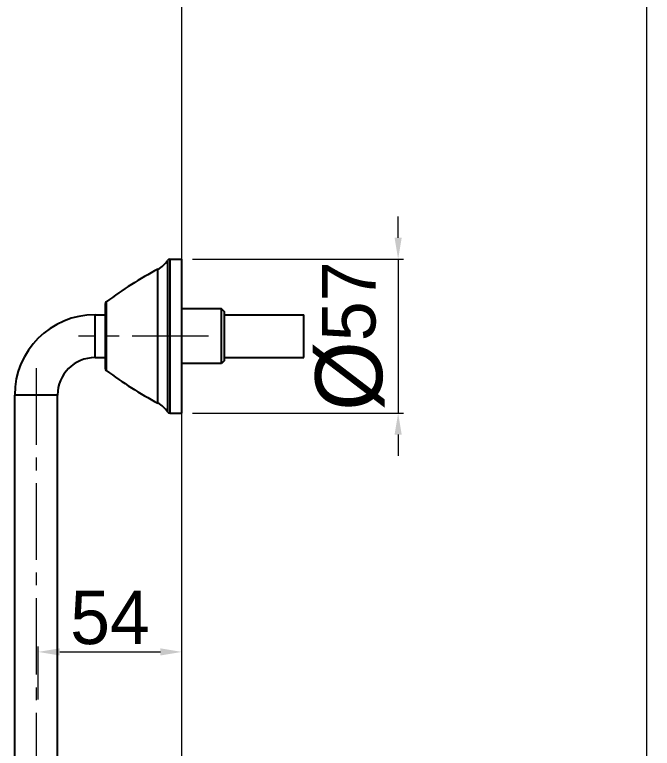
# Model space of a CAD drawing. Extents: x 0 to 3160, y 0 to 2315.
# Drawn here: x 2130.1 to 2368.2, y 883.8 to 1157.5 of the extents above; entities that cross this region are included whole.
import ezdxf

# ---------------------------------------------------------------- set-up
doc = ezdxf.new("R2010")
doc.units = 0
doc.header["$LTSCALE"] = 3
doc.header["$MEASUREMENT"] = 0
doc.header["$PDMODE"] = 3
doc.header["$PDSIZE"] = -10
doc.linetypes.add('CENTER2', pattern=[28.575, 19.05, -3.175, 3.175, -3.175])
doc.layers.get('0').update_dxf_attribs({"linetype": 'CONTINUOUS'})
doc.layers.get('DEFPOINTS').update_dxf_attribs({"linetype": 'CONTINUOUS'})
doc.layers.add('Cneter', color=1, linetype='CENTER2', lineweight=13)
doc.layers.add('치수선', color=7, linetype='CONTINUOUS', lineweight=20)
doc.styles.add('Daelim Dimension', font='')
doc.styles.get('Daelim Dimension').set_extended_font_data('나눔고딕')
doc.dimstyles.new('DEFAULT', dxfattribs={"dimscale": 2, "dimtxt": 2, "dimasz": 2, "dimexe": 0, "dimexo": 2, "dimgap": 1, "dimtad": 1, "dimdec": 1, "dimzin": 9, "dimdsep": 46, "dimtxsty": 'Daelim Dimension', "dimcen": 0.5, "dimclrd": 252, "dimclre": 252, "dimclrt": 3, "dimadec": 1, "dimazin": 0, "dimtfac": 1, "dimtdec": 1, "dimtix": 1, "dimtmove": 0, "dimatfit": 3, "dimfxl": 1, "dimtolj": 1, "dimtzin": 1, "dimlwd": 9, "dimlwe": 9, "dimarcsym": 0})

# ---------------------------------------------------------------- blocks, each defined once
blk = doc.blocks.new('*D0')
at = {"color": 5, "lineweight": 9, "ltscale": 0.5, "transparency": 16777216}
for p, q in [((2138.88, 902.04), (2138.88, 921.75)), ((2192.48, 902.04), (2192.48, 921.75)), ((2146.88, 919.75), (2184.48, 919.75))]:
    blk.add_line(p, q, dxfattribs=at)
at = {"color": 5, "ltscale": 0.5, "transparency": 16777216}
for points in [[(2146.88, 921.08), (2146.88, 918.41), (2138.88, 919.75)], [(2184.48, 921.08), (2184.48, 918.41), (2192.48, 919.75)]]:
    blk.add_solid(points, dxfattribs=at)
at = {"layer": 'DEFPOINTS', "color": 0, "ltscale": 0.5, "transparency": 16777216}
for p in [(2192.48, 919.75), (2138.88, 898.04), (2192.48, 898.04)]:
    blk.add_point(p, dxfattribs=at)
at = {"color": 7, "ltscale": 0.5, "transparency": 16777216, "insert": (2165.68, 932.52), "char_height": 20, "attachment_point": 5, "style": 'Daelim Dimension'}
blk.add_mtext('\\A1;54', dxfattribs=at)
blk = doc.blocks.new('*D1')
at = {"color": 5, "lineweight": 9, "ltscale": 0.5, "transparency": 16777216}
for p, q in [((2217.52, 1685.19), (2368.18, 1685.19)), ((2366.18, 774.47), (2366.18, 1677.19)), ((2215.98, 766.47), (2368.18, 766.47))]:
    blk.add_line(p, q, dxfattribs=at)
at = {"color": 5, "ltscale": 0.5, "transparency": 16777216}
for points in [[(2364.84, 1677.19), (2367.51, 1677.19), (2366.18, 1685.19)], [(2364.84, 774.47), (2367.51, 774.47), (2366.18, 766.47)]]:
    blk.add_solid(points, dxfattribs=at)
at = {"layer": 'DEFPOINTS', "color": 0, "ltscale": 0.5, "transparency": 16777216}
for p in [(2213.52, 1685.19), (2366.18, 1685.19), (2211.98, 766.47)]:
    blk.add_point(p, dxfattribs=at)
at = {"color": 7, "ltscale": 0.5, "transparency": 16777216, "insert": (2353.36, 1225.83), "char_height": 20, "attachment_point": 5, "rotation": 90, "style": 'Daelim Dimension'}
blk.add_mtext('\\A1;1000', dxfattribs=at)
blk = doc.blocks.new('*D36')
at = {"color": 5, "lineweight": 9, "ltscale": 0.5, "transparency": 16777216}
for p, q in [((2273.26, 1074.27), (2273.26, 1082.27)), ((2196.48, 1066.27), (2275.26, 1066.27)), ((2273.26, 1066.27), (2273.26, 1008.87)), ((2196.48, 1008.87), (2275.26, 1008.87)), ((2273.26, 1000.87), (2273.26, 992.87))]:
    blk.add_line(p, q, dxfattribs=at)
at = {"color": 5, "ltscale": 0.5, "transparency": 16777216}
for points in [[(2271.93, 1074.27), (2274.59, 1074.27), (2273.26, 1066.27)], [(2271.93, 1000.87), (2274.59, 1000.87), (2273.26, 1008.87)]]:
    blk.add_solid(points, dxfattribs=at)
at = {"layer": 'DEFPOINTS', "color": 0, "ltscale": 0.5, "transparency": 16777216}
for p in [(2192.48, 1066.27), (2192.48, 1008.87), (2273.26, 1008.87)]:
    blk.add_point(p, dxfattribs=at)
at = {"color": 7, "ltscale": 0.5, "transparency": 16777216, "insert": (2255.29, 1037.57), "char_height": 20, "attachment_point": 5, "rotation": 90, "style": 'Daelim Dimension'}
blk.add_mtext('\\A1;{\\H1.25x;\\C256;Ø}57', dxfattribs=at)

msp = doc.modelspace()

# ---------------------------------------------------------------- linework, layer by layer
at = {"color": 7, "linetype": 'Continuous'}
for p, q in [((2187.2, 1065.82), (2187.2, 1009.31)), ((2188.03, 1066.27), (2188.03, 1008.87)), ((2188.03, 1066.27), (2192.48, 1066.27)), ((2192.48, 1008.87), (2192.48, 1066.27)), ((2183.58, 1012.57), (2183.58, 1062.57)), ((2163.88, 1049.56), (2163.88, 1025.57)), ((2164.28, 1050.37), (2164.28, 1024.76)), ((2207.28, 1047.82), (2192.48, 1047.82)), ((2207.28, 1027.32), (2207.28, 1047.82)), ((2208.48, 1046.62), (2207.28, 1047.82)), ((2208.28, 1046.82), (2208.28, 1028.32)), ((2208.48, 1028.52), (2208.48, 1046.62)), ((2160.08, 1029.57), (2160.08, 1045.57)), ((2160.08, 1045.57), (2163.88, 1045.57)), ((2208.48, 1045.57), (2238.08, 1045.57)), ((2238.08, 1029.57), (2238.08, 1045.57)), ((2160.08, 1029.57), (2163.88, 1029.57)), ((2208.48, 1029.57), (2238.08, 1029.57)), ((2207.28, 1027.32), (2192.48, 1027.32)), ((2208.48, 1028.52), (2207.28, 1027.32)), ((2130.08, 839.07), (2130.08, 1015.57)), ((2146.08, 1015.57), (2130.08, 1015.57)), ((2146.08, 839.07), (2146.08, 1015.57)), ((2188.03, 1008.87), (2192.48, 1008.87))]:
    msp.add_line(p, q, dxfattribs=at)
for centre, radius, start, end in [((2178.89, 1071.4), 10, 297.9307, 326.1003), ((2188.03, 1065.27), 1, 90, 146.1003), ((2253.84, 930.04), 150, 117.9307, 126.6604), ((2164.88, 1049.56), 1, 126.6604, 180), ((2160.08, 1015.57), 30, 90, 180), ((2160.08, 1015.57), 14, 90, 180), ((2164.88, 1025.57), 1, 180, 233.3396), ((2253.84, 1145.09), 150, 233.3396, 242.0693), ((2178.89, 1003.73), 10, 33.8997, 62.0693), ((2188.03, 1009.87), 1, 213.8997, 270)]:
    msp.add_arc(centre, radius, start, end, dxfattribs=at)
at = {"layer": 'Cneter', "lineweight": 5, "ltscale": 0.5}
for p, q in [((2202.48, 1037.57), (2153.88, 1037.57)), ((2138.08, 1025.57), (2138.08, 797.57))]:
    msp.add_line(p, q, dxfattribs=at)
at = {"layer": '치수선'}
msp.add_line((2192.48, 610.03), (2192.48, 1776.7), dxfattribs=at)

# ---------------------------------------------------------------- dimensions: what is measured, and where the dimension line sits
at = {"color": 5, "ltscale": 0.5}
for base, p1, p2, text, picture, middle in [((2366.18, 1685.19), (2211.98, 766.47), (2213.52, 1685.19), '1000', '*D1', (2353.36, 1225.83)), ((2273.26, 1008.87), (2192.48, 1066.27), (2192.48, 1008.87), '{\\H1.25x;\\C256;Ø}<>', '*D36', (2255.29, 1037.57))]:
    dim = msp.add_linear_dim(base=base, p1=p1, p2=p2, angle=90, text=text, dimstyle='DEFAULT', override={"dimtxt": 10, "dimasz": 4, "dimexe": 1, "dimdec": 0, "dimclrd": 5, "dimclre": 5, "dimclrt": 7}, dxfattribs=at)
    dim.commit()
    dim.dimension.update_dxf_attribs({"geometry": picture, "text_midpoint": middle})
dim = msp.add_linear_dim(base=(2192.48, 919.75), p1=(2138.88, 898.04), p2=(2192.48, 898.04), text='54', dimstyle='DEFAULT', override={"dimtxt": 10, "dimasz": 4, "dimexe": 1, "dimdec": 0, "dimclrd": 5, "dimclre": 5, "dimclrt": 7}, dxfattribs=at)
dim.commit()
dim.dimension.update_dxf_attribs({"geometry": '*D0', "text_midpoint": (2165.68, 932.52)})

doc.saveas('drawing.dxf')
